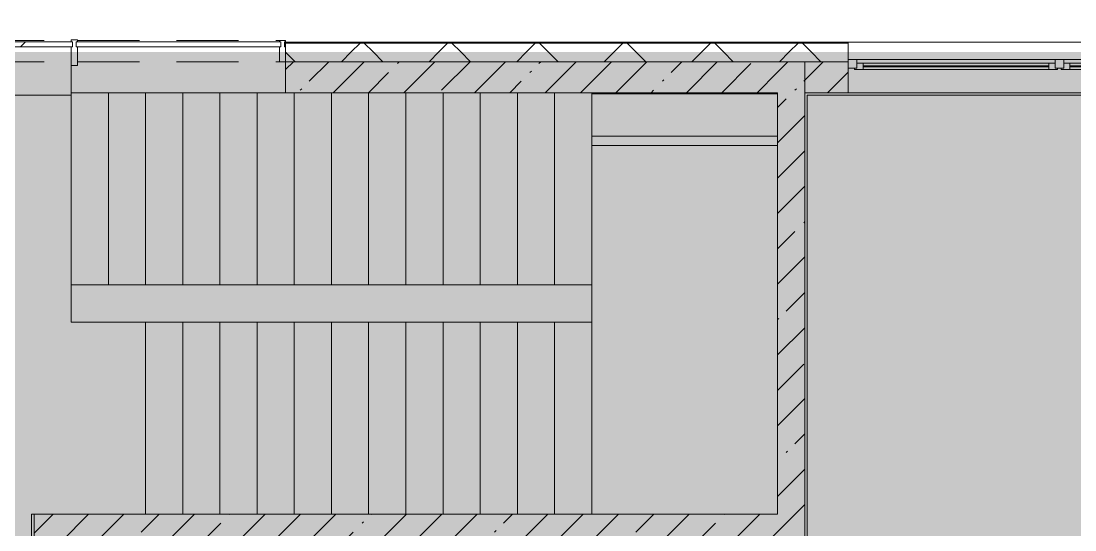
# Model space of a CAD drawing. Header units: millimetres. Extents: x 81469 to 279813, y -8553 to 29000.
# Drawn here: x 247278 to 255783, y 17624 to 21728 of the extents above; entities that cross this region are included whole.
import ezdxf

# ---------------------------------------------------------------- set-up
doc = ezdxf.new("R2010")
doc.units = ezdxf.units.MM
doc.linetypes.add('200_ШТРИХ__ш1_п0_6_', pattern=[800, 500, -300])
doc.layers.add('A-DETL-GENF-1', color=7, linetype='Continuous', lineweight=9, true_color=0xc0c0c0, transparency=0.4)
for name, color, linetype, lineweight in [('A-DETL-MBND-1', 7, '200_ШТРИХ__ш1_п0_6_', 9), ('A-GLAZ-3', 7, 'Continuous', 5), ('A-GLAZ-CWMG-2', 7, 'Continuous', 5), ('A-WALL', 7, 'Continuous', 9), ('A-WALL-4', 7, 'Continuous', 5), ('I-WALL-21', 7, 'Continuous', 5)]:
    doc.layers.add(name, color=color, linetype=linetype, lineweight=lineweight)
for name, color, linetype, lineweight, true_color in [('A-FLOR-1', 7, 'Continuous', 5, 0xb7b7b7), ('A-GLAZ-2', 7, 'Continuous', 5, 0x737373), ('A-GLAZ-CWMG-3', 7, 'Continuous', 5, 0x737373), ('A-WALL-5', 7, 'Continuous', 5, 0x737373), ('A-WALL-6', 7, 'Continuous', 9, 0x737373), ('I-WALL-22', 7, 'Continuous', 5, 0x737373), ('S-STRS-3', 7, 'Continuous', 5, 0x737373)]:
    doc.layers.add(name, color=color, linetype=linetype, lineweight=lineweight, true_color=true_color)
pattern_1 = [(45, (152802.76, 0), (-285.1231, 285.1231), []), (45, (153087.9, 0), (-285.1231, 285.1231), [504.031, -100.806, 16.764, -84.042])]
pattern_2 = [(45, (152802.76, 0), (-353.5534, 353.5534), []), (135, (152802.76, 0), (-353.5534, -353.5534), [])]

# ---------------------------------------------------------------- blocks, each defined once
blk = doc.blocks.new('120_Окно_СКБ_2Ст_Фрамуга сверху - 120_Окно_СКБ_2Ст_2300х2500_h_ ДОО-19727959-3_4_3_птичка')
at = {"layer": 'A-GLAZ-2'}
for p, q in [((-1150, -127), (-1150, -57)), ((-1150, -57), (-1080, -57)), ((1150, -57), (-1150, -57)), ((-1080, -57), (-1080, -127)), ((-1080, -57), (1080, -57)), ((520, -127), (520, -57)), ((520, -57), (590, -57)), ((590, -57), (590, -127)), ((1080, -127), (1080, -57)), ((1080, -57), (1150, -57)), ((1150, -57), (1150, -127)), ((-1080, -127), (-1150, -127)), ((-1150, -127), (-1100, -127)), ((-1080, -127), (-1100, -127)), ((-1100, -127), (-1100, -137)), ((-1100, -137), (540, -137)), ((540, -137), (-1100, -137)), ((520, -87), (-1080, -87)), ((-1080, -87), (-1080, -127)), ((-1030, -137), (-1030, -87)), ((-1030, -107), (470, -107)), ((470, -117), (-1030, -117)), ((470, -137), (470, -87)), ((520, -127), (520, -87)), ((590, -127), (520, -127)), ((540, -127), (520, -127)), ((540, -127), (570, -127)), ((540, -127), (570, -127)), ((540, -137), (540, -127)), ((590, -127), (570, -127)), ((570, -127), (570, -137)), ((570, -137), (1100, -137)), ((1100, -137), (570, -137)), ((1080, -87), (590, -87)), ((590, -87), (590, -127)), ((640, -137), (640, -87)), ((640, -107), (1030, -107)), ((1030, -117), (640, -117)), ((1030, -137), (1030, -87)), ((1080, -127), (1080, -87)), ((1150, -127), (1080, -127)), ((1100, -127), (1080, -127)), ((1100, -127), (1150, -127)), ((1100, -137), (1100, -127))]:
    blk.add_line(p, q, dxfattribs=at)
blk = doc.blocks.new('PNS_Панель прямоугольная - Нр_Стекло - 40мм-22855911-3_4_3_птичка')
at = {"layer": 'A-GLAZ-3'}
h = blk.add_hatch(dxfattribs=at)
h.set_pattern_fill('FP_118', color=256, style=0, pattern_type=2)
h.set_pattern_definition([(45, (-94620, -21060), (-1414.214, 1414.214), [1000, -3000]), (45, (-95620, -21560), (-1414.214, 1414.214), [3000, -1000]), (45, (-93620, -22060), (-1414.214, 1414.214), [1000, -3000])])
h.paths.add_polyline_path([(770, -40), (770, 0), (-770, 0), (-770, -40), (760, -40)])
for p, q in [((-770, 0), (770, 0)), ((760, 0), (-770, 0)), ((-760, -40), (760, -40))]:
    blk.add_line(p, q, dxfattribs=at)
blk = doc.blocks.new('Прямоугольный импост - Импост структурный с накладкой - 170мм-22855901-3_4_3_птичка')
at = {"layer": 'A-DETL-MBND-1'}
for p, q in [((93360, 21560), (93360, 21570)), ((93360, 21570), (94880, 21570)), ((93360, 21400), (94880, 21400))]:
    blk.add_line(p, q, dxfattribs=at)
blk = doc.blocks.new('Прямоугольный импост - Импост структурный с накладкой - 170мм-22854936-3_4_3_птичка')
at = {"layer": 'A-GLAZ-CWMG-2'}
for p, q in [((-50, 40), (-50, 81)), ((-40, 40), (-50, 40)), ((-50, -10), (-50, 0)), ((-50, 0), (-40, 0)), ((-40, 0), (-40, 40)), ((-10, 40), (-10, 0)), ((0, 40), (-10, 40)), ((-10, 0), (0, 0)), ((0, 81), (0, 40)), ((0, 0), (0, -10)), ((0, -10), (-50, -10))]:
    blk.add_line(p, q, dxfattribs=at)
at = {"layer": 'A-GLAZ-CWMG-3'}
for p, q in [((-50, 81), (-50, 160)), ((-50, 160), (0, 160)), ((0, 160), (0, 81))]:
    blk.add_line(p, q, dxfattribs=at)
blk = doc.blocks.new('PNS_Панель прямоугольная1 - Нр_Стекло - 40мм-23689159-3_4_3_птичка')
at = {"layer": 'A-GLAZ-3'}
for p, q in [((-825, 0), (825, 0)), ((825, 0), (-815, 0)), ((-815, -40), (815, -40))]:
    blk.add_line(p, q, dxfattribs=at)
blk = doc.blocks.new('Прямоугольный импост - Импост структурный с накладкой - 170мм-23689141-3_4_3_птичка')
at = {"layer": 'A-DETL-MBND-1'}
for p, q in [((94930, 21570), (96560, 21570)), ((96560, 21570), (96560, 21560)), ((94930, 21400), (96560, 21400))]:
    blk.add_line(p, q, dxfattribs=at)
blk = doc.blocks.new('Прямоугольный импост - Импост структурный с накладкой - 190мм-22854925-3_4_3_птичка')
at = {"layer": 'A-GLAZ-CWMG-2'}
for p, q in [((-25, 40), (-25, 81)), ((-15, 40), (-25, 40)), ((-25, -17), (-25, 0)), ((-25, 0), (-15, 0)), ((-15, 0), (-15, 40)), ((15, 40), (15, 0)), ((25, 40), (15, 40)), ((15, 0), (25, 0)), ((25, 81), (25, 40)), ((25, 0), (25, -17)), ((25, -17), (-25, -17))]:
    blk.add_line(p, q, dxfattribs=at)
at = {"layer": 'A-GLAZ-CWMG-3'}
for p, q in [((-25, 81), (-25, 190)), ((-25, 190), (25, 190)), ((25, 190), (25, 81))]:
    blk.add_line(p, q, dxfattribs=at)
blk = doc.blocks.new('Зашивка приборов отопления40 - Зашивка приборов отопления-33325598-3_4_3_птичка')
at = {"layer": 'A-WALL-5'}
for p, q in [((126595, 120), (125095, 120)), ((126595, 45), (126595, 120)), ((126595, 45), (125095, 45)), ((125095, 45), (126595, 45)), ((126595, -295), (126595, 45)), ((125095, -295), (126595, -295))]:
    blk.add_line(p, q, dxfattribs=at)

msp = doc.modelspace()

# ---------------------------------------------------------------- hatches: boundary and pattern name
at = {"layer": 'A-DETL-GENF-1'}
msp.add_hatch(color=256, dxfattribs=at).paths.add_polyline_path([(278035.8, -258), (278035.8, 21479), (246135.8, 21479), (246135.8, 27379), (237372.8, 27379), (237372.8, 10208.3), (242012.8, 10208.3), (242012.8, -258), (276790.3, -258)])
at = {"layer": 'A-WALL-4'}
h = msp.add_hatch(dxfattribs=at)
h.set_pattern_fill('FP_68', color=256, style=0, pattern_type=2)
h.set_pattern_definition(pattern_2)
h.paths.add_polyline_path([(277882.8, 21400), (278032.8, 21400), (278032.8, 21479), (272953, 21479), (272953, 21400), (277632.8, 21400)])
h.paths.add_polyline_path([(272053, 21400), (272053, 21479), (270703.2, 21479), (270703.2, 21400), (271197.1, 21400)])
h.paths.add_polyline_path([(259078.5, 21400), (259653.2, 21400), (259653.2, 21479), (258353, 21479), (258353, 21400), (258852.8, 21400)])
h.paths.add_polyline_path([(260553.2, 21400), (261853.2, 21400), (261853.2, 21479), (260553.2, 21479)])
h.paths.add_polyline_path([(246106.9, 21400), (246112.8, 21400), (246112.8, 21550), (246092.8, 21550), (246092.8, 21400)])
h.paths.add_polyline_path([(262753.2, 21400), (264052.8, 21400), (264052.8, 21479), (262753.2, 21479)])
h.paths.add_polyline_path([(266352.8, 21400), (267503.2, 21400), (267503.2, 21479), (266352.8, 21479)])
h.paths.add_polyline_path([(268933.2, 21400), (269803.2, 21400), (269803.2, 21479), (268933.2, 21479)])
h.paths.add_polyline_path([(249412.8, 21400), (253952.8, 21400), (253952.8, 21479), (249412.8, 21479)])
h.paths.add_polyline_path([(256252.8, 21400), (257453, 21400), (257453, 21479), (256252.8, 21479)])
h = msp.add_hatch(dxfattribs=at)
h.set_pattern_fill('FP_68', color=256, style=0, pattern_type=2)
h.set_pattern_definition(pattern_2)
h.paths.add_polyline_path([(277961.8, 21479), (278032.8, 21479), (278032.8, 21550), (272953, 21550), (272953, 21479), (277843.4, 21479)])
h.paths.add_polyline_path([(252553, 21479), (253952.8, 21479), (253952.8, 21550), (249412.8, 21550), (249412.8, 21479), (251291.9, 21479)])
h.paths.add_polyline_path([(256252.8, 21479), (257453, 21479), (257453, 21550), (256252.8, 21550)])
h.paths.add_polyline_path([(272053, 21479), (272053, 21550), (270703.2, 21550), (270703.2, 21479), (271342.1, 21479)])
h.paths.add_polyline_path([(269332.7, 21479), (269803.2, 21479), (269803.2, 21550), (268933.2, 21550), (268933.2, 21479)])
h.paths.add_polyline_path([(259037.8, 21479), (259653.2, 21479), (259653.2, 21550), (258353, 21550), (258353, 21479), (258852.8, 21479)])
h.paths.add_polyline_path([(267468.3, 21479), (267503.2, 21479), (267503.2, 21550), (266352.8, 21550), (266352.8, 21479), (266958.7, 21479)])
h.paths.add_polyline_path([(263852.8, 21479), (264052.8, 21479), (264052.8, 21550), (262753.2, 21550), (262753.2, 21479), (263739.5, 21479)])
h.paths.add_polyline_path([(260553.2, 21479), (261853.2, 21479), (261853.2, 21550), (260553.2, 21550)])
at = {"layer": 'I-WALL-21'}
h = msp.add_hatch(dxfattribs=at)
h.set_pattern_fill('FP_64', color=256, style=0, pattern_type=2)
h.set_pattern_definition(pattern_1)
h.paths.add_polyline_path([(249412.8, 21150), (253382.8, 21150), (253382.8, 21400), (249412.8, 21400)])
h.paths.add_polyline_path([(246027.6, 21150), (246112.8, 21150), (246112.8, 21400), (245832.8, 21400), (245832.8, 21150), (246015.4, 21150)])
h = msp.add_hatch(dxfattribs=at)
h.set_pattern_fill('FP_64', color=256, style=0, pattern_type=2)
h.set_pattern_definition(pattern_1)
h.paths.add_polyline_path([(253382.8, 17530), (253602.8, 17530), (253602.8, 21400), (253382.8, 21400), (253382.8, 17750)])
h = msp.add_hatch(dxfattribs=at)
h.set_pattern_fill('FP_64', color=256, style=0, pattern_type=2)
h.set_pattern_definition(pattern_1)
h.paths.add_polyline_path([(264052.8, 21150), (264052.8, 21400), (263852.8, 21400), (263852.8, 21150)])
h.paths.add_polyline_path([(261853.2, 21150), (261853.2, 21400), (260553.2, 21400), (260553.2, 21150)])
h.paths.add_polyline_path([(273842.8, 21150), (273842.8, 21400), (273652.8, 21400), (273652.8, 21150)])
h.paths.add_polyline_path([(262753.2, 21150), (263152.8, 21150), (263152.8, 21400), (262753.2, 21400)])
h.paths.add_polyline_path([(271197.1, 21150), (272053, 21150), (272053, 21400), (270703.2, 21400), (270703.2, 21150)])
h.paths.add_polyline_path([(266352.8, 21150), (267503.2, 21150), (267503.2, 21400), (266352.8, 21400)])
h.paths.add_polyline_path([(269803.2, 21150), (269803.2, 21400), (268933.2, 21400), (268933.2, 21150), (269332.7, 21150)])
h.paths.add_polyline_path([(256281.9, 21150), (257453, 21150), (257453, 21400), (256252.8, 21400), (256252.8, 21150)])
h.paths.add_polyline_path([(258852.8, 21150), (259653.2, 21150), (259653.2, 21400), (258852.8, 21400), (258852.8, 21246.1)])
h.paths.add_polyline_path([(253602.8, 21150), (253952.8, 21150), (253952.8, 21400), (253602.8, 21400)])
h = msp.add_hatch(dxfattribs=at)
h.set_pattern_fill('FP_64', color=256, style=0, pattern_type=2)
h.set_pattern_definition(pattern_1)
h.paths.add_polyline_path([(247425.9, 13620), (247602.8, 13620), (247602.8, 17750), (247382.8, 17750), (247382.8, 13620)])
h = msp.add_hatch(dxfattribs=at)
h.set_pattern_fill('FP_64', color=256, style=0, pattern_type=2)
h.set_pattern_definition(pattern_1)
h.paths.add_polyline_path([(253382.8, 17530), (253382.8, 17750), (247602.8, 17750), (247602.8, 17530), (252553, 17530)])

# ---------------------------------------------------------------- linework, layer by layer
at = {"layer": 'A-FLOR-1'}
for p, q in [((247682.8, 19300), (247682.8, 21370)), ((247682.8, 21130), (245852.8, 21130)), ((258332.8, 21130), (253622.8, 21130)), ((253622.8, 21130), (253622.8, 13920)), ((248282.8, 19300), (247682.8, 19300)), ((248282.8, 17750), (248282.8, 19300)), ((247361.8, 13620), (247361.8, 17750)), ((247361.8, 17750), (247382.8, 17750))]:
    msp.add_line(p, q, dxfattribs=at)
at = {"layer": 'A-WALL'}
for p, q in [((253952.8, 21553), (249412.8, 21553)), ((253952.8, 21550), (249412.8, 21550))]:
    msp.add_line(p, q, dxfattribs=at)
at = {"layer": 'A-WALL-4'}
msp.add_line((260553.2, 21558), (249412.8, 21558), dxfattribs=at)
at = {"layer": 'A-WALL-5'}
for p, q in [((249412.8, 21558), (249412.8, 21400)), ((253952.8, 21400), (253952.8, 21558)), ((253382.8, 21400), (253602.8, 21400))]:
    msp.add_line(p, q, dxfattribs=at)
at = {"layer": 'A-WALL-6'}
for p, q in [((249412.8, 21400), (253382.8, 21400)), ((253952.8, 21400), (253602.8, 21400))]:
    msp.add_line(p, q, dxfattribs=at)
at = {"layer": 'I-WALL-22'}
for p, q in [((249412.8, 21400), (249412.8, 21150)), ((253602.8, 13900), (253602.8, 21400)), ((253952.8, 21150), (253952.8, 21400)), ((249412.8, 21150), (253382.8, 21150)), ((253382.8, 21150), (253382.8, 17750)), ((258352.8, 21150), (253602.8, 21150)), ((247382.8, 17750), (247382.8, 13620)), ((253382.8, 17750), (247382.8, 17750))]:
    msp.add_line(p, q, dxfattribs=at)
at = {"layer": 'S-STRS-3'}
for p, q in [((247682.8, 19600), (247682.8, 21150)), ((247982.8, 21150), (247682.8, 21150)), ((248282.8, 21150), (247982.8, 21150)), ((247982.8, 19600), (247982.8, 21150)), ((247982.8, 19600), (247982.8, 21150)), ((248582.8, 21150), (248282.8, 21150)), ((248282.8, 19600), (248282.8, 21150)), ((248282.8, 19600), (248282.8, 21150)), ((248882.8, 21150), (248582.8, 21150)), ((248582.8, 19600), (248582.8, 21150)), ((248582.8, 19600), (248582.8, 21150)), ((249182.8, 21150), (248882.8, 21150)), ((248882.8, 19600), (248882.8, 21150)), ((248882.8, 19600), (248882.8, 21150)), ((249412.8, 21150), (249182.8, 21150)), ((249182.8, 19600), (249182.8, 21150)), ((249182.8, 19600), (249182.8, 21150)), ((249482.8, 19600), (249482.8, 21150)), ((249482.8, 19600), (249482.8, 21150)), ((249782.8, 19600), (249782.8, 21150)), ((249782.8, 19600), (249782.8, 21150)), ((250082.8, 19600), (250082.8, 21150)), ((250082.8, 19600), (250082.8, 21150)), ((250382.8, 19600), (250382.8, 21150)), ((250382.8, 19600), (250382.8, 21150)), ((250682.8, 19600), (250682.8, 21150)), ((250682.8, 19600), (250682.8, 21150)), ((250982.8, 19600), (250982.8, 21150)), ((250982.8, 19600), (250982.8, 21150)), ((251282.8, 19600), (251282.8, 21150)), ((251282.8, 19600), (251282.8, 21150)), ((251582.8, 19600), (251582.8, 21150)), ((251582.8, 19600), (251582.8, 21150)), ((251882.8, 21140), (251882.8, 21150)), ((251882.8, 21140), (251882.8, 21150)), ((251882.8, 19600), (251882.8, 20725)), ((251882.8, 19600), (251882.8, 20725)), ((247982.8, 19600), (247682.8, 19600)), ((248282.8, 19600), (247982.8, 19600)), ((248582.8, 19600), (248282.8, 19600)), ((248882.8, 19600), (248582.8, 19600)), ((249182.8, 19600), (248882.8, 19600)), ((249482.8, 19600), (249182.8, 19600)), ((249782.8, 19600), (249482.8, 19600)), ((250082.8, 19600), (249782.8, 19600)), ((250382.8, 19600), (250082.8, 19600)), ((250682.8, 19600), (250382.8, 19600)), ((250982.8, 19600), (250682.8, 19600)), ((251282.8, 19600), (250982.8, 19600)), ((251582.8, 19600), (251282.8, 19600)), ((251882.8, 19600), (251582.8, 19600)), ((251882.8, 19600), (251882.8, 19300)), ((248282.8, 19300), (248582.8, 19300)), ((248582.8, 19300), (248882.8, 19300)), ((248582.8, 19300), (248582.8, 17750)), ((248582.8, 19300), (248582.8, 17750)), ((248882.8, 19300), (249182.8, 19300)), ((248882.8, 19300), (248882.8, 17750)), ((248882.8, 19300), (248882.8, 17750)), ((249182.8, 19300), (249482.8, 19300)), ((249182.8, 19300), (249182.8, 17750)), ((249182.8, 19300), (249182.8, 17750)), ((249482.8, 19300), (249782.8, 19300)), ((249482.8, 19300), (249482.8, 17750)), ((249482.8, 19300), (249482.8, 17750)), ((249782.8, 19300), (250082.8, 19300)), ((249782.8, 19300), (249782.8, 17750)), ((249782.8, 19300), (249782.8, 17750)), ((250082.8, 19300), (250382.8, 19300)), ((250082.8, 19300), (250082.8, 17750)), ((250082.8, 19300), (250082.8, 17750)), ((250382.8, 19300), (250682.8, 19300)), ((250382.8, 19300), (250382.8, 17750)), ((250382.8, 19300), (250382.8, 17750)), ((250682.8, 19300), (250982.8, 19300)), ((250682.8, 19300), (250682.8, 17750)), ((250682.8, 19300), (250682.8, 17750)), ((250982.8, 19300), (251282.8, 19300)), ((250982.8, 19300), (250982.8, 17750)), ((250982.8, 19300), (250982.8, 17750)), ((251282.8, 19300), (251582.8, 19300)), ((251282.8, 19300), (251282.8, 17750)), ((251282.8, 19300), (251282.8, 17750)), ((251582.8, 19300), (251882.8, 19300)), ((251582.8, 19300), (251582.8, 17750)), ((251582.8, 19300), (251582.8, 17750)), ((251882.8, 19300), (251882.8, 17750)), ((251882.8, 19300), (251882.8, 17750))]:
    msp.add_line(p, q, dxfattribs=at)

# ---------------------------------------------------------------- block references
at = {"layer": 'A-DETL-MBND-1'}
for name in ['Прямоугольный импост - Импост структурный с накладкой - 170мм-22855901-3_4_3_птичка', 'Прямоугольный импост - Импост структурный с накладкой - 170мм-23689141-3_4_3_птичка']:
    msp.add_blockref(name, (152802.8, 0), dxfattribs=at)
at = {"layer": 'A-GLAZ-2'}
msp.add_blockref('120_Окно_СКБ_2Ст_Фрамуга сверху - 120_Окно_СКБ_2Ст_2300х2500_h_ ДОО-19727959-3_4_3_птичка', (255102.8, 21475), dxfattribs=at)
at = {"layer": 'A-GLAZ-3'}
for name, p in [('PNS_Панель прямоугольная - Нр_Стекло - 40мм-22855911-3_4_3_птичка', (246922.8, 21560)), ('PNS_Панель прямоугольная1 - Нр_Стекло - 40мм-23689159-3_4_3_птичка', (248547.8, 21560))]:
    msp.add_blockref(name, p, dxfattribs=at)
at = {"layer": 'A-GLAZ-CWMG-2', "extrusion": (0, 0, -1), "rotation": 180}
for name, p in [('Прямоугольный импост - Импост структурный с накладкой - 190мм-22854925-3_4_3_птичка', (-247707.8, 21560)), ('Прямоугольный импост - Импост структурный с накладкой - 170мм-22854936-3_4_3_птичка', (-249412.8, 21560))]:
    msp.add_blockref(name, p, dxfattribs=at)
at = {"layer": 'A-WALL-5', "rotation": 180}
msp.add_blockref('Зашивка приборов отопления40 - Зашивка приборов отопления-33325598-3_4_3_птичка', (378477.8, 20845), dxfattribs=at)

doc.saveas('drawing.dxf')
